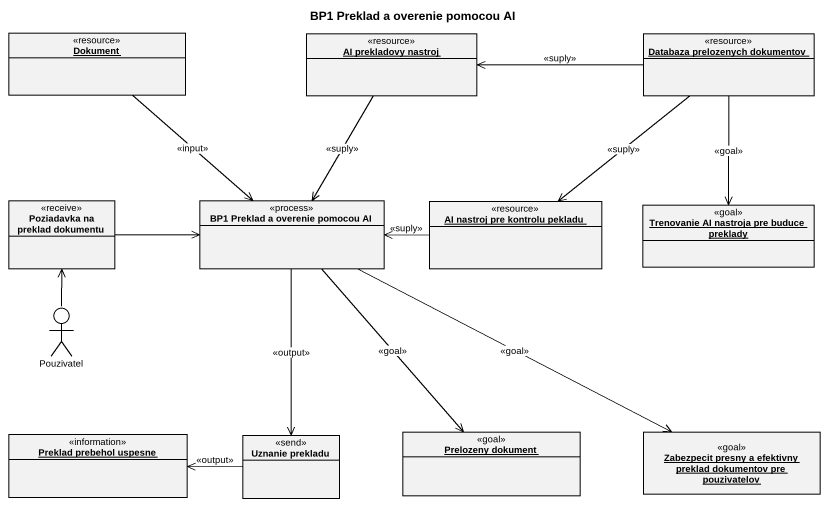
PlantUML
@startuml
title BP1 Preklad a overenie pomocou AI
allowmixing
hide circle
hide empty members
object Dokument <<resource>>
object "AI prekladovy nastroj" as AI_prekladovy_nastroj <<resource>>
object "Databaza prelozenych dokumentov" as Databaza_prelozenych <<resource>>
class "Poziadavka na preklad dokumentu" as Poziadavka_na_preklad <<receive>>
class "BP1 Preklad a overenie pomocou AI" as BP1_Preklad_a_overenie <<process>>
object "AI nastroj pre kontrolu pekladu" as AI_nastroj_pre_kontrolu <<resource>>
object "Trenovanie AI nastroja pre buduce preklady" as Trenovanie_AI_nastroja_pre <<goal>>
actor Pouzivatel
object "Preklad prebehol uspesne" as Preklad_prebehol_uspesne <<information>>
class "Uznanie prekladu" as Uznanie_prekladu <<send>>
object "Prelozeny dokument" as Prelozeny_dokument <<goal>>
object "Zabezpecit presny a efektivny preklad dokumentov pre pouzivatelov" as Zabezpecit_presny_a <<goal>>
Dokument --> BP1_Preklad_a_overenie : <<input>>
AI_prekladovy_nastroj --> BP1_Preklad_a_overenie : <<suply>>
Databaza_prelozenych -left-> AI_prekladovy_nastroj : <<suply>>
Databaza_prelozenych --> AI_nastroj_pre_kontrolu : <<suply>>
Databaza_prelozenych --> Trenovanie_AI_nastroja_pre : <<goal>>
Poziadavka_na_preklad -right-> BP1_Preklad_a_overenie
BP1_Preklad_a_overenie --> Uznanie_prekladu : <<output>>
BP1_Preklad_a_overenie --> Prelozeny_dokument : <<goal>>
BP1_Preklad_a_overenie -right-> Zabezpecit_presny_a : <<goal>>
AI_nastroj_pre_kontrolu -left-> BP1_Preklad_a_overenie : <<suply>>
Pouzivatel -up-> Poziadavka_na_preklad
Uznanie_prekladu -left-> Preklad_prebehol_uspesne : <<output>>
@enduml
